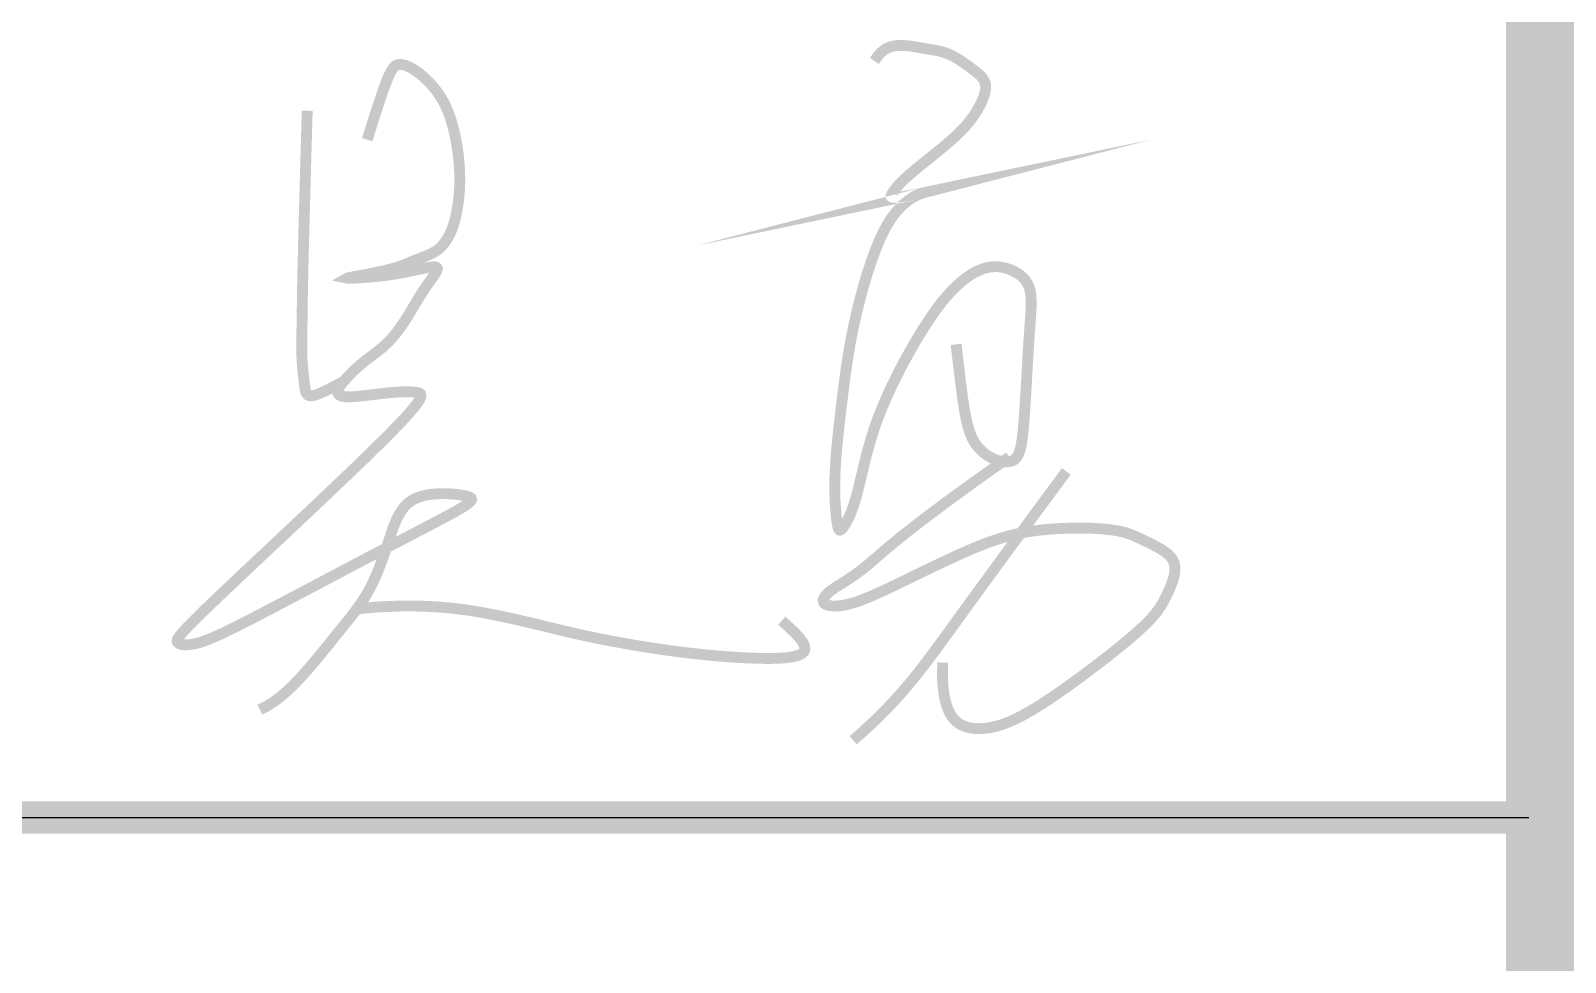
# Model space of a CAD drawing. Extents: x 1169373 to 1354985, y 649019 to 904199.
# Drawn here: x 1350412 to 1353421, y 756913 to 758740 of the extents above; entities that cross this region are included whole.
import ezdxf

# ---------------------------------------------------------------- set-up
doc = ezdxf.new("R2010")
doc.units = 0
doc.header["$LTSCALE"] = 1000
doc.header["$MEASUREMENT"] = 0
for name, color, linetype in [('0-签名', 2, 'Continuous'), ('PUB_TITLE', 4, 'Continuous'), ('图框', 7, 'Continuous')]:
    doc.layers.add(name, color=color, linetype=linetype)

msp = doc.modelspace()

# ---------------------------------------------------------------- linework, layer by layer
at = {"layer": '0-签名', "color": 4, "const_width": 21.33333120075986}
for points in [[(1352066.147358043, 758680.8583846159), (1352072.337321122, 758689.8308940165), (1352078.649055522, 758696.8723884464), (1352085.065164699, 758702.2074050893), (1352091.568252113, 758706.0604811284), (1352098.140921221, 758708.6561537479), (1352104.765775483, 758710.2189601307), (1352111.425418356, 758710.9734374598), (1352118.102453299, 758711.1441229194), (1352124.778034385, 758710.9280296314), (1352131.427518142, 758710.4120744717), (1352138.024811717, 758709.6556502554), (1352144.543822251, 758708.7181497981), (1352150.958456889, 758707.6589659137), (1352157.242622776, 758706.5374914176), (1352163.370227054, 758705.4131191251), (1352169.315176868, 758704.3452418506), (1352175.06249309, 758703.3712818742), (1352180.6416515, 758702.4407793343), (1352186.093241606, 758701.4813038349), (1352191.457852917, 758700.4204249793), (1352196.77607494, 758699.1857123702), (1352202.088497185, 758697.7047356126), (1352207.43570916, 758695.9050643094), (1352212.858300371, 758693.7142680638), (1352218.382847365, 758691.0845428278), (1352223.979874824, 758688.066589946), (1352229.60589447, 758684.7357371099), (1352235.217418024, 758681.1673120131), (1352240.770957203, 758677.436642347), (1352246.223023731, 758673.6190558049), (1352251.530129325, 758669.7898800791), (1352256.648785708, 758666.0244428612), (1352261.531638638, 758662.3758598265), (1352266.115870035, 758658.8083985754), (1352270.334795858, 758655.2641146906), (1352274.121732065, 758651.6850637543), (1352277.409994615, 758648.0133013503), (1352280.132899467, 758644.1908830606), (1352282.223762579, 758640.1598644677), (1352283.615899913, 758635.8623011544), (1352284.26292255, 758631.2537690011), (1352284.199622087, 758626.3439250764), (1352283.48108524, 758621.1559467468), (1352282.16239873, 758615.7130113785), (1352280.298649275, 758610.0382963383), (1352277.944923596, 758604.1549789916), (1352275.156308413, 758598.0862367057), (1352271.987890444, 758591.8552468467), (1352268.467609353, 758585.4744405133), (1352264.514816576, 758578.9132637345), (1352260.021716495, 758572.1304162726), (1352254.880513491, 758565.0845978897), (1352248.983411945, 758557.7345083476), (1352242.222616238, 758550.0388474081), (1352234.490330751, 758541.9563148328), (1352225.678759864, 758533.4456103839), (1352215.751401194, 758524.499121691), (1352204.956925284, 758515.2439878528), (1352193.615295918, 758505.841035837), (1352182.046476872, 758496.4510926103), (1352170.570431931, 758487.2349851384), (1352159.507124872, 758478.3535403897), (1352149.176519476, 758469.9675853305), (1352139.898579521, 758462.2379469272), (1352131.917143713, 758455.2879011348), (1352125.171550439, 758449.0905198586), (1352119.525013014, 758443.5813239926), (1352114.840744748, 758438.6958344291), (1352110.981958955, 758434.3695720629), (1352107.811868948, 758430.5380577858), (1352105.193688038, 758427.1368124917), (1352102.990629537, 758424.1013570746), (1352101.119629801, 758421.3832705707), (1352099.712517345, 758418.9983645912), (1352098.95484373, 758416.9785088919), (1352099.032160513, 758415.3555732277), (1352100.130019251, 758414.1614273527), (1352102.433971507, 758413.4279410228), (1352106.129568838, 758413.1869839929), (1352111.402362801, 758413.4704260178), (1352118.301639965, 758414.2787501469), (1352126.331626936, 758415.4868926086), (1352134.860285327, 758416.9384029248), (1352143.255576754, 758418.4768306181), (1352150.885462831, 758419.9457252108), (1352157.117905173, 758421.1886362258), (1352161.320865394, 758422.049113185), (1352162.86230511, 758422.370705611), (1352161.295483909, 758421.9666367258), (1352156.914853292, 758420.5288245539), (1352150.200162734, 758417.7188608184), (1352141.631161709, 758413.1983372435), (1352131.687599691, 758406.6288455528), (1352120.849226157, 758397.6719774693), (1352109.59579058, 758385.9893247179), (1352098.407042436, 758371.2424790218), (1352087.688984315, 758353.255961856), (1352077.552631262, 758332.5060137016), (1352068.035251443, 758309.6318047905), (1352059.174113018, 758285.2725053552), (1352051.006484149, 758260.0672856286), (1352043.569633, 758234.6553158421), (1352036.900827732, 758209.6757662286), (1352031.037336509, 758185.7678070202), (1352025.993435563, 758163.4330744363), (1352021.691433423, 758142.6230686483), (1352018.030646691, 758123.151755812), (1352014.910391964, 758104.8331020857), (1352012.229985845, 758087.4810736276), (1352009.888744932, 758070.9096365945), (1352007.785985825, 758054.9327571437), (1352005.821025127, 758039.3644014337), (1352003.912279129, 758024.054949113), (1352002.054562914, 758009.0004338018), (1352000.261791253, 757994.2333026103), (1351998.54787892, 757979.78600265), (1351996.92674069, 757965.690981032), (1351995.412291336, 757951.9806848672), (1351994.018445632, 757938.6875612669), (1351992.759118353, 757925.8440573417), (1351991.646677999, 757913.4702594582), (1351990.687307982, 757901.5368110054), (1351989.885645445, 757890.0019946255), (1351989.246327524, 757878.8240929622), (1351988.773991362, 757867.9613886595), (1351988.473274098, 757857.3721643597), (1351988.348812872, 757847.0147027076), (1351988.405244824, 757836.8472863458), (1351988.642569208, 757826.8560094052), (1351989.04223374, 757817.1382119678), (1351989.581048246, 757807.8190456018), (1351990.235822554, 757799.0236618771), (1351990.983366493, 757790.8772123625), (1351991.800489891, 757783.5048486263), (1351992.664002576, 757777.0317222379), (1351993.550714377, 757771.5829847668), (1351994.448257722, 757767.2552038148), (1351995.387555451, 757764.0306111203), (1351996.410353001, 757761.8628544536), (1351997.558395814, 757760.7055815858), (1351998.873429328, 757760.5124402876), (1352000.397198984, 757761.2370783315), (1352002.171450219, 757762.8331434868), (1352004.237928474, 757765.2542835254), (1352006.623690626, 757768.4757773754), (1352009.297039305, 757772.5594285928), (1352012.211588578, 757777.5886718907), (1352015.320952508, 757783.6469419823), (1352018.578745166, 757790.8176735808), (1352021.938580615, 757799.1843013995), (1352025.354072926, 757808.8302601512), (1352028.778836162, 757819.8389845494), (1352032.185038727, 757832.2467840986), (1352035.619066369, 757845.9014674701), (1352039.14585917, 757860.6037181263), (1352042.830357211, 757876.1542195295), (1352046.737500579, 757892.3536551428), (1352050.932229355, 757909.0027084287), (1352055.479483622, 757925.9020628493), (1352060.444203464, 757942.8524018679), (1352065.880505614, 757959.6961263866), (1352071.799213423, 757976.4425070685), (1352078.20032689, 757993.142532016), (1352085.083846014, 758009.8471893322), (1352092.449770794, 758026.6074671197), (1352100.298101233, 758043.4743534819), (1352108.628837328, 758060.4988365212), (1352117.441979081, 758077.7319043399), (1352126.722837929, 758095.1812827279), (1352136.39797106, 758112.6816482168), (1352146.379247105, 758130.0244150258), (1352156.578534689, 758147.0009973735), (1352166.907702437, 758163.402809478), (1352177.27861898, 758179.0212655581), (1352187.603152943, 758193.6477798325), (1352197.793172953, 758207.0737665194), (1352207.772916698, 758219.1362196718), (1352217.51609811, 758229.854452676), (1352227.008800176, 758239.2933587529), (1352236.237105889, 758247.5178311233), (1352245.187098237, 758254.5927630077), (1352253.844860211, 758260.5830476269), (1352262.196474802, 758265.5535782018), (1352270.228024999, 758269.5692479525), (1352277.935644472, 758272.6918600184), (1352285.355669593, 758274.9708572108), (1352292.534487413, 758276.4525922596), (1352299.518484983, 758277.1834178948), (1352306.354049356, 758277.2096868447), (1352313.087567583, 758276.5777518406), (1352319.765426714, 758275.3339656115), (1352326.434013801, 758273.5246808868), (1352333.109565169, 758271.1815719662), (1352339.687714237, 758268.2775994219), (1352346.0339437, 758264.7710453981), (1352352.013736252, 758260.6201920364), (1352357.492574586, 758255.7833214797), (1352362.335941397, 758250.2187158716), (1352366.409319379, 758243.8846573533), (1352369.578191224, 758236.7394280684), (1352371.752878543, 758228.7204517314), (1352373.023058608, 758219.6817183454), (1352373.523247608, 758209.4563594855), (1352373.387961731, 758197.8775067275), (1352372.751717165, 758184.7782916456), (1352371.749030096, 758169.9918458153), (1352370.514416717, 758153.3513008117), (1352369.182393212, 758134.6897882103), (1352367.861964233, 758113.9717714858), (1352366.560088288, 758091.6870417107), (1352365.258212342, 758068.4567218582), (1352363.937783364, 758044.9019349009), (1352362.580248322, 758021.6438038108), (1352361.167054185, 757999.3034515615), (1352359.67964792, 757978.502001125), (1352358.099476498, 757959.860575474), (1352356.388659318, 757943.866648079), (1352354.432005524, 757930.473094399), (1352352.094996691, 757919.4991403896), (1352349.243114394, 757910.764012009), (1352345.74184021, 757904.0869352125), (1352341.456655716, 757899.2871359572), (1352336.253042487, 757896.1838401988), (1352329.996482098, 757894.5962738955), (1352322.625126825, 757894.3761094873), (1352314.367811741, 757895.5048053573), (1352305.526042617, 757897.9962663733), (1352296.401325225, 757901.864397402), (1352287.295165336, 757907.1231033114), (1352278.509068723, 757913.7862889693), (1352270.344541156, 757921.8678592426), (1352263.103088408, 757931.3817189989), (1352256.991897925, 757942.466925009), (1352251.840883852, 757955.7631416541), (1352247.38564201, 757972.0351852187), (1352243.361768218, 757992.0478719875), (1352239.504858299, 758016.5660182451), (1352235.550508071, 758046.3544402757), (1352231.234313354, 758082.1779543638), (1352226.29186997, 758124.8013767943)], [(1351071.624577002, 758526.2921769336), (1351085.239664884, 758569.734543949), (1351096.247601271, 758603.6014529146), (1351105.082912346, 758629.100578515), (1351112.18012429, 758647.4395954345), (1351117.973763281, 758659.826178358), (1351122.898355502, 758667.4680019702), (1351127.388427133, 758671.5727409554), (1351131.878504353, 758673.3480699986), (1351136.720633625, 758673.8152104866), (1351141.936942535, 758673.2495706152), (1351147.46707895, 758671.7401052826), (1351153.250690743, 758669.3757693869), (1351159.227425778, 758666.2455178268), (1351165.336931926, 758662.4383055005), (1351171.518857055, 758658.0430873059), (1351177.712849031, 758653.1488181417), (1351183.861070678, 758647.8306321624), (1351189.915744619, 758642.1083805539), (1351195.831608434, 758635.988093757), (1351201.563399703, 758629.4758022126), (1351207.065856, 758622.5775363642), (1351212.293714906, 758615.2993266518), (1351217.201713999, 758607.6472035182), (1351221.744590856, 758599.6271974043), (1351225.888650194, 758591.2523749348), (1351229.646465282, 758582.5639474663), (1351233.042176523, 758573.6101625386), (1351236.099924322, 758564.4392676895), (1351238.843849088, 758555.0995104593), (1351241.298091223, 758545.6391383872), (1351243.486791134, 758536.1063990119), (1351245.434089227, 758526.549539873), (1351247.160102504, 758517.0127876309), (1351248.66885437, 758507.5242854321), (1351249.960344821, 758498.1081555431), (1351251.034573859, 758488.788520232), (1351251.891541485, 758479.5895017661), (1351252.531247696, 758470.5352224127), (1351252.953692495, 758461.6498044395), (1351253.15887588, 758452.9573701128), (1351253.149815496, 758444.4805342999), (1351252.941599561, 758436.2358822582), (1351252.552333939, 758428.2384918445), (1351252.000124493, 758420.5034409155), (1351251.303077086, 758413.0458073284), (1351250.479297581, 758405.8806689401), (1351249.546891841, 758399.0231036068), (1351248.52396573, 758392.4881891854), (1351247.426613036, 758386.2874853994), (1351246.262879258, 758380.4184794399), (1351245.03879782, 758374.8751403644), (1351243.760402146, 758369.6514372305), (1351242.433725662, 758364.7413390958), (1351241.064801791, 758360.1388150175), (1351239.659663958, 758355.8378340536), (1351238.224345587, 758351.8323652617), (1351236.762868777, 758348.1113519137), (1351235.27121031, 758344.6436341408), (1351233.743335646, 758341.3930262887), (1351232.173210241, 758338.3233427025), (1351230.554799555, 758335.3983977285), (1351228.882069042, 758332.5820057114), (1351227.148984163, 758329.8379809976), (1351225.349510373, 758327.1301379324), (1351223.469566516, 758324.429829622), (1351221.462884973, 758321.7385642208), (1351219.275151504, 758319.0653886419), (1351216.852051878, 758316.4193498), (1351214.139271858, 758313.8094946101), (1351211.082497209, 758311.2448699855), (1351207.627413695, 758308.7345228415), (1351203.719707081, 758306.2875000917), (1351199.330711614, 758303.9103356745), (1351194.534355468, 758301.5995116242), (1351189.430215302, 758299.3489969972), (1351184.117867771, 758297.1527608525), (1351178.696889534, 758295.0047722469), (1351173.266857248, 758292.8990002383), (1351167.927347569, 758290.8294138837), (1351162.777937155, 758288.7899822415), (1351157.875957699, 758286.774674452), (1351153.109761037, 758284.777459991), (1351148.32545404, 758282.7923084159), (1351143.36914358, 758280.8131892857), (1351138.086936529, 758278.8340721581), (1351132.324939756, 758276.8489265918), (1351125.929260136, 758274.8517221456), (1351118.746004538, 758272.836428377), (1351110.690683036, 758270.8030454536), (1351101.956418497, 758268.775695976), (1351092.805736997, 758266.7845331543), (1351083.501164604, 758264.8597101982), (1351074.305227388, 758263.0313803182), (1351065.480451423, 758261.3296967231), (1351057.289362777, 758259.7848126233), (1351049.994487522, 758258.426881228), (1351043.829181793, 758257.2795225609), (1351038.910121982, 758256.340223895), (1351035.324814541, 758255.5999393185), (1351033.160765925, 758255.0496229179), (1351032.50548259, 758254.6802287801), (1351033.446470989, 758254.4827109933), (1351036.071237576, 758254.4480236442), (1351040.467288808, 758254.5671208195), (1351046.660775298, 758254.8339720775), (1351054.432424306, 758255.2546088618), (1351063.501607252, 758255.8380780864), (1351073.587695554, 758256.5934266661), (1351084.410060633, 758257.529701515), (1351095.688073909, 758258.6559495471), (1351107.141106801, 758259.9812176771), (1351118.488530729, 758261.5145528194), (1351129.484921033, 758263.2514322676), (1351140.02566873, 758265.1330548347), (1351150.041368758, 758267.0870497118), (1351159.462616051, 758269.0410460915), (1351168.220005548, 758270.9226731654), (1351176.244132186, 758272.659560125), (1351183.465590901, 758274.1793361624), (1351189.81497663, 758275.4096304696), (1351195.236966772, 758276.2846058429), (1351199.732568577, 758276.7645594963), (1351203.316871751, 758276.8163222476), (1351206.004966005, 758276.4067249157), (1351207.811941051, 758275.5025983182), (1351208.752886596, 758274.0707732738), (1351208.842892351, 758272.0780806005), (1351208.097048026, 758269.4913511166), (1351206.547039253, 758266.2924926624), (1351204.29093536, 758262.5237211679), (1351201.443401593, 758258.2423295834), (1351198.119103203, 758253.505610861), (1351194.432705438, 758248.3708579513), (1351190.498873549, 758242.8953638066), (1351186.432272782, 758237.1364213777), (1351182.34756839, 758231.1513236162), (1351178.335788278, 758224.9918351927), (1351174.393410993, 758218.6876076563), (1351170.493277741, 758212.262764277), (1351166.608229727, 758205.7414283223), (1351162.711108157, 758199.1477230621), (1351158.774754235, 758192.5057717647), (1351154.772009168, 758185.8396976992), (1351150.675714161, 758179.1736241345), (1351146.463237071, 758172.5341871484), (1351142.130052363, 758165.9580740564), (1351137.676161157, 758159.4844849821), (1351133.101564571, 758153.15262005), (1351128.40626372, 758147.001679384), (1351123.590259724, 758141.0708631083), (1351118.653553702, 758135.3993713473), (1351113.59614677, 758130.0264042247), (1351108.42658954, 758124.980105471), (1351103.187630601, 758120.2443932408), (1351097.930568035, 758115.7921292946), (1351092.706699923, 758111.5961753934), (1351087.567324349, 758107.6293932978), (1351082.563739394, 758103.8646447681), (1351077.74724314, 758100.2747915649), (1351073.16913367, 758096.8326954491), (1351068.866124283, 758093.5117205937), (1351064.816589155, 758090.2872408164), (1351060.984317674, 758087.1351323478), (1351057.333099235, 758084.0312714187), (1351053.826723229, 758080.951534259), (1351050.428979047, 758077.8717970994), (1351047.103656082, 758074.7679361702), (1351043.814543724, 758071.6158277012), (1351040.53750157, 758068.4003942542), (1351037.296670023, 758065.1427437094), (1351034.128259693, 758061.873030278), (1351031.068481188, 758058.6214081723), (1351028.153545115, 758055.4180316023), (1351025.419662084, 758052.2930547801), (1351022.903042701, 758049.2766319163), (1351020.639897576, 758046.3989172232), (1351018.662916795, 758043.6840341355), (1351016.990708352, 758041.1319829881), (1351015.638359723, 758038.7367333382), (1351014.620958382, 758036.4922547453), (1351013.9535918, 758034.3925167666), (1351013.651347455, 758032.4314889613), (1351013.729312818, 758030.6031408872), (1351014.202575364, 758028.9014421032), (1351015.095778007, 758027.3258902807), (1351016.471785403, 758025.8980955455), (1351018.403017653, 758024.6451961369), (1351020.961894856, 758023.5943302949), (1351024.22083711, 758022.7726362579), (1351028.252264513, 758022.207252266), (1351033.128597164, 758021.9253165576), (1351038.922255161, 758021.9539673735), (1351045.667436852, 758022.3057685912), (1351053.245453589, 758022.9349866501), (1351061.499394972, 758023.7813136283), (1351070.272350599, 758024.7844416037), (1351079.407410074, 758025.8840626549), (1351088.747662993, 758027.0198688597), (1351098.136198961, 758028.1315522961), (1351107.416107576, 758029.1588050426), (1351116.448080304, 758030.0483550265), (1351125.163216079, 758030.7750735715), (1351133.510215703, 758031.3208678503), (1351141.437779974, 758031.6676450354), (1351148.894609691, 758031.7973123003), (1351155.829405657, 758031.6917768168), (1351162.190868668, 758031.3329457588), (1351167.927699528, 758030.7027262981), (1351172.844706649, 758029.6492477484), (1351176.171128904, 758027.485527984), (1351176.992312781, 758023.3908070199), (1351174.393604767, 758016.5443248701), (1351167.460351347, 758006.12532155), (1351155.277899011, 757991.3130370743), (1351136.931594244, 757971.2867114571), (1351111.506783535, 757945.2255847139), (1351078.561731038, 757912.7273180251), (1351039.546371578, 757875.0632572334), (1350996.383557652, 757833.9231693485), (1350950.996141753, 757790.9968213789), (1350905.306976376, 757747.973980334), (1350861.238914014, 757706.5444132223), (1350820.714807163, 757668.3978870533), (1350785.657508315, 757635.224168836), (1350757.535057043, 757608.30013261), (1350735.996241227, 757587.2510805413), (1350720.235035826, 757571.2894218258), (1350709.445415796, 757559.6275656604), (1350702.821356099, 757551.4779212415), (1350699.556831688, 757546.0528977654), (1350698.845817523, 757542.5649044291), (1350699.882288564, 757540.2263504287), (1350701.989025422, 757538.3879461103), (1350705.004031342, 757536.9536064208), (1350708.894115221, 757535.9655474556), (1350713.626085959, 757535.4659853108), (1350719.166752454, 757535.4971360833), (1350725.482923607, 757536.1012158684), (1350732.541408313, 757537.3204407626), (1350740.309015475, 757539.197026861), (1350748.818436294, 757541.7932929859), (1350758.365891194, 757545.2519688517), (1350769.313482903, 757549.7358868999), (1350782.023314149, 757555.4078795701), (1350796.857487661, 757562.430779304), (1350814.178106166, 757570.9674185411), (1350834.347272394, 757581.180629722), (1350857.72708907, 757593.2332452874), (1350884.490057694, 757607.1885889642), (1350914.05027484, 757622.7119496245), (1350945.632235852, 757639.3691074274), (1350978.460436072, 757656.725842531), (1351011.759370846, 757674.3479350951), (1351044.753535514, 757691.8011652775), (1351076.667425424, 757708.651313237), (1351106.725535918, 757724.464159133), (1351134.289157037, 757738.8894121527), (1351159.266757625, 757751.9124976035), (1351181.703601219, 757763.6027698192), (1351201.64495136, 757774.0295831364), (1351219.136071586, 757783.26229189), (1351234.222225439, 757791.3702504154), (1351246.948676457, 757798.4228130487), (1351257.360688181, 757804.4893341247), (1351265.497488676, 757809.644696259), (1351271.374164113, 757813.9858951896), (1351274.999765185, 757817.6154549347), (1351276.38334259, 757820.635899511), (1351275.533947023, 757823.1497529376), (1351272.460629179, 757825.2595392318), (1351267.172439754, 757827.0677824122), (1351259.678429445, 757828.6770064958), (1351250.067613899, 757830.1389760702), (1351238.74886858, 757831.302418002), (1351226.211033903, 757831.9652997259), (1351212.942950283, 757831.9255886775), (1351199.433458138, 757830.9812522923), (1351186.171397882, 757828.930258005), (1351173.645609932, 757825.570573252), (1351162.344934702, 757820.7001654682), (1351152.638517457, 757814.1853515174), (1351144.416722851, 757806.1658459794), (1351137.450220385, 757796.8497128614), (1351131.509679561, 757786.445016171), (1351126.365769882, 757775.1598199162), (1351121.789160849, 757763.2021881054), (1351117.550521965, 757750.780184745), (1351113.42052273, 757738.101873844), (1351109.203527745, 757725.3527036262), (1351104.838681998, 757712.6276591803), (1351100.29882558, 757699.9991098136), (1351095.556798575, 757687.5394248307), (1351090.585441073, 757675.3209735387), (1351085.35759316, 757663.4161252425), (1351079.846094924, 757651.897249248), (1351074.023786452, 757640.836714862), (1351067.874572651, 757630.2812604684), (1351061.426617698, 757620.1751007683), (1351054.719150592, 757610.4368195414), (1351047.79140033, 757600.9850005683), (1351040.682595909, 757591.7382276271), (1351033.431966326, 757582.6150844992), (1351026.078740579, 757573.5341549636), (1351018.662147665, 757564.4140227999), (1351011.205574323, 757555.1835746065), (1351003.669038265, 757545.8129082537), (1350995.99671494, 757536.2824244314), (1350988.132779803, 757526.5725238275), (1350980.021408305, 757516.6636071325), (1350971.606775897, 757506.5360750341), (1350962.833058033, 757496.1703282219), (1350953.644430164, 757485.5467673846), (1350943.990599405, 757474.6834854338), (1350933.84339953, 757463.7493441656), (1350923.180195973, 757452.950897599), (1350911.978354168, 757442.4946997539), (1350900.215239553, 757432.5873046481), (1350887.868217562, 757423.4352663002), (1350874.914653629, 757415.24513873), (1350861.331913192, 757408.2234759558)], [(1350954.067129848, 758583.020643301), (1350950.949655766, 758475.2365178195), (1350948.601286237, 758390.374747805), (1350946.905946314, 758325.2625680767), (1350945.747561048, 758276.7272134545), (1350945.010055487, 758241.5959187575), (1350944.577354688, 758216.6959188051), (1350944.333383698, 758198.8544484162), (1350944.16206757, 758184.8987424105), (1350943.97100093, 758172.180001353), (1350943.762456699, 758160.1452887916), (1350943.562377373, 758148.7656340197), (1350943.396705447, 758138.0120663316), (1350943.291383417, 758127.8556150194), (1350943.272353777, 758118.267309378), (1350943.365559025, 758109.2181787003), (1350943.596941655, 758100.6792522803), (1350943.982689735, 758092.622392939), (1350944.499973625, 758085.0227976077), (1350945.116209253, 758077.8564967454), (1350945.798812549, 758071.0995208119), (1350946.515199446, 758064.7279002651), (1350947.232785873, 758058.7176655646), (1350947.918987761, 758053.04484717), (1350948.541221039, 758047.6854755395), (1350949.096975043, 758042.6366634761), (1350949.704032718, 758037.9798531547), (1350950.510250416, 758033.8175690941), (1350951.663484485, 758030.252335813), (1350953.311591277, 758027.3866778304), (1350955.602427141, 758025.3231196642), (1350958.683848427, 758024.1641858335), (1350962.703711489, 758024.012400857), (1350967.739464459, 758024.9175194256), (1350973.586922634, 758026.7182169174), (1350979.971493092, 758029.200398883), (1350986.618582913, 758032.1499708727), (1350993.253599178, 758035.3528384377), (1350999.601948967, 758038.5949071284), (1351005.389039359, 758041.6620824955), (1351010.340277435, 758044.3402700891), (1351014.249970036, 758046.4636220812), (1351017.188023057, 758048.0592771288), (1351019.29324215, 758049.2026205092), (1351020.704432972, 758049.9690375008), (1351021.560401174, 758050.4339133807), (1351021.999952413, 758050.6726334271), (1351022.161892344, 758050.7605829175), (1351022.185026619, 758050.7731471307), (1351022.185026619, 758050.7731471307), (1351022.185026619, 758050.7731471307), (1351022.185026619, 758050.7731471307), (1351022.185026619, 758050.7731471307), (1351022.185026619, 758050.7731471307), (1351022.185026619, 758050.7731471307), (1351022.18502662, 758050.7731471307), (1351022.18502662, 758050.7731471307)], [(1352330.788268914, 757904.0893471219), (1352260.791731503, 757854.468611939), (1352204.534446949, 757813.4949392237), (1352160.17028965, 757780.1369847454), (1352125.853134005, 757753.363404275), (1352099.736854412, 757732.1428535826), (1352079.975325269, 757715.4439884379), (1352064.722420975, 757702.2354646117), (1352052.132015927, 757691.4859378733), (1352040.66489899, 757682.3069845756), (1352030.00951688, 757674.381863403), (1352020.161230782, 757667.5367536218), (1352011.115401877, 757661.597834498), (1352002.86739135, 757656.3912852992), (1351995.412560384, 757651.7432852912), (1351988.746270161, 757647.4800137413), (1351982.863881864, 757643.4276499153), (1351977.770033845, 757639.4490684074), (1351973.506473128, 757635.5539251176), (1351970.124223902, 757631.7885712736), (1351967.67431036, 757628.199358103), (1351966.207756693, 757624.8326368328), (1351965.775587093, 757621.734758691), (1351966.428825748, 757618.9520749055), (1351968.218496853, 757616.5309367032), (1351971.177843491, 757614.5192407694), (1351975.268984319, 757612.9710656229), (1351980.43625689, 757611.9420352402), (1351986.623998752, 757611.4877735988), (1351993.776547457, 757611.6639046745), (1352001.838240555, 757612.5260524441), (1352010.753415599, 757614.1298408852), (1352020.466410137, 757616.530893973), (1352030.930065941, 757619.7655218806), (1352042.13124165, 757623.7927795638), (1352054.065300125, 757628.5524081726), (1352066.727604226, 757633.9841488585), (1352080.113516813, 757640.0277427725), (1352094.218400746, 757646.6229310652), (1352109.037618885, 757653.7094548874), (1352124.566534091, 757661.2270553905), (1352140.767266136, 757669.1031132311), (1352157.468962461, 757677.2155670888), (1352174.467527417, 757685.4299951495), (1352191.558865358, 757693.611975598), (1352208.538880636, 757701.6270866204), (1352225.203477606, 757709.3409064017), (1352241.348560618, 757716.6190131278), (1352256.770034026, 757723.326984984), (1352271.321010718, 757729.360529163), (1352285.083437724, 757734.7358688872), (1352298.196470606, 757739.4993563845), (1352310.79926493, 757743.6973438844), (1352323.030976259, 757747.3761836161), (1352335.030760157, 757750.5822278078), (1352346.937772189, 757753.3618286893), (1352358.891167918, 757755.7613384888), (1352370.999952741, 757757.8224743131), (1352383.252531387, 757759.5684127774), (1352395.607158415, 757761.0176953737), (1352408.022088386, 757762.1888635949), (1352420.455575861, 757763.1004589332), (1352432.865875399, 757763.7710228815), (1352445.211241562, 757764.2190969317), (1352457.44992891, 757764.4632225771), (1352469.534006913, 757764.5173058525), (1352481.390804688, 757764.3767109682), (1352492.941466259, 757764.0321666774), (1352504.107135651, 757763.4744017321), (1352514.808956889, 757762.6941448863), (1352524.968073998, 757761.6821248931), (1352534.505631004, 757760.4290705047), (1352543.342771931, 757758.9257104743), (1352551.433883704, 757757.1681815748), (1352558.866324837, 757755.1742526517), (1352565.760696747, 757752.967100571), (1352572.237600846, 757750.5699021987), (1352578.417638549, 757748.0058343998), (1352584.421411272, 757745.2980740407), (1352590.369520426, 757742.469797986), (1352596.382567428, 757739.5441831019), (1352602.543272534, 757736.5397707972), (1352608.782831381, 757733.4565606547), (1352614.994558444, 757730.2899168005), (1352621.071768201, 757727.0352033604), (1352626.907775129, 757723.6877844614), (1352632.395893705, 757720.243024229), (1352637.429438408, 757716.6962867893), (1352641.901723714, 757713.0429362688), (1352645.726164152, 757709.2744743164), (1352648.896574445, 757705.3669526727), (1352651.426869365, 757701.2925606008), (1352653.330963689, 757697.023487365), (1352654.622772189, 757692.5319222283), (1352655.31620964, 757687.7900544539), (1352655.425190815, 757682.7700733066), (1352654.963630489, 757677.4441680483), (1352653.95394784, 757671.7992060409), (1352652.452579662, 757665.8807670345), (1352650.524467159, 757659.7491088762), (1352648.234551531, 757653.4644894142), (1352645.647773979, 757647.0871664957), (1352642.829075703, 757640.6773979684), (1352639.843397905, 757634.2954416798), (1352636.755681787, 757628.0015554774), (1352633.584482987, 757621.8220053903), (1352630.162814904, 757615.6470901765), (1352626.277305375, 757609.3331167727), (1352621.714582236, 757602.7363921189), (1352616.261273325, 757595.7132231527), (1352609.704006478, 757588.1199168131), (1352601.829409533, 757579.8127800383), (1352592.424110328, 757570.6481197673), (1352581.346633422, 757560.5316857499), (1352568.743090277, 757549.5669989818), (1352554.831489078, 757537.9070232717), (1352539.829838009, 757525.7047224265), (1352523.956145257, 757513.1130602538), (1352507.428419006, 757500.2850005619), (1352490.464667442, 757487.3735071585), (1352473.282898749, 757474.531543851), (1352456.083340751, 757461.9089841988), (1352438.995099826, 757449.6433407654), (1352422.129501991, 757437.8690358658), (1352405.59787326, 757426.7204918162), (1352389.511539653, 757416.3321309314), (1352373.981827183, 757406.8383755259), (1352359.120061869, 757398.3736479167), (1352345.037569725, 757391.0723704171), (1352331.819391443, 757385.0318831933), (1352319.445426416, 757380.2011978078), (1352307.86928871, 757376.492243674), (1352297.044592391, 757373.8169502049), (1352286.924951526, 757372.0872468137), (1352277.463980182, 757371.2150629127), (1352268.615292426, 757371.1123279155), (1352260.332502324, 757371.6909712345), (1352252.576954838, 757372.8891889382), (1352245.340918515, 757374.7502437168), (1352238.624392794, 757377.3436649145), (1352232.427377118, 757380.7389818762), (1352226.749870926, 757385.0057239473), (1352221.591873662, 757390.2134204722), (1352216.953384763, 757396.4316007969), (1352212.834403674, 757403.7297942649), (1352209.238022192, 757412.160533937), (1352206.179701551, 757421.7083677355), (1352203.677995339, 757432.3408472968), (1352201.751457149, 757444.0255242578), (1352200.418640571, 757456.7299502563), (1352199.698099198, 757470.421676929), (1352199.608386617, 757485.0682559129), (1352200.168056422, 757500.6372388449)], [(1352442.409032075, 757875.610383822), (1352373.045128343, 757781.7710318855), (1352316.950128598, 757705.4185491771), (1352272.244379645, 757644.2057879531), (1352237.048228283, 757595.78560047), (1352209.482021316, 757557.8108389863), (1352187.666105548, 757527.9343557571), (1352169.72082778, 757503.809003041), (1352153.766534814, 757483.0876330942), (1352138.22061313, 757463.7945895038), (1352122.688607896, 757445.4401811793), (1352107.073103957, 757427.906208359), (1352091.276686158, 757411.0744712815), (1352075.201939345, 757394.8267701856), (1352058.751448363, 757379.0449053106), (1352041.827798053, 757363.6106768948), (1352024.333573264, 757348.4058851771)], [(1351046.729082376, 757605.8418073516), (1351093.725244434, 757609.840113565), (1351136.465208967, 757611.6255408732), (1351175.314670028, 757611.515766563), (1351210.639321668, 757609.8284679224), (1351242.804857939, 757606.8813222382), (1351272.176972895, 757602.9920067982), (1351299.121360586, 757598.4781988888), (1351324.003715066, 757593.6575757993), (1351347.178203494, 757588.7966527037), (1351368.952885458, 757583.9572963364), (1351389.624293655, 757579.1502113194), (1351409.488960782, 757574.3861022756), (1351428.843419533, 757569.6756738267), (1351447.984202606, 757565.0296305955), (1351467.207842696, 757560.4586772035), (1351486.810872499, 757555.9735182739), (1351507.019280022, 757551.5865921244), (1351527.776874501, 757547.3172718555), (1351548.956920486, 757543.1866642636), (1351570.432682526, 757539.2158761442), (1351592.077425167, 757535.4260142945), (1351613.76441296, 757531.8381855098), (1351635.366910451, 757528.4734965869), (1351656.75818219, 757525.3530543215), (1351677.83110629, 757522.4944477942), (1351698.557015137, 757519.9011952215), (1351718.926854679, 757517.5732971042), (1351738.931570869, 757515.5107539435), (1351758.562109655, 757513.7135662391), (1351777.809416991, 757512.1817344927), (1351796.664438825, 757510.9152592049), (1351815.118121107, 757509.9141408753), (1351833.115393329, 757509.1911953833), (1351850.417119141, 757508.8105001143), (1351866.738145732, 757508.8489478313), (1351881.793320292, 757509.3834312971), (1351895.297490012, 757510.4908432752), (1351906.96550208, 757512.2480765284), (1351916.512203686, 757514.7320238199), (1351923.652442021, 757518.0195779126), (1351928.148839413, 757522.188134065), (1351929.955118738, 757527.317097515), (1351929.072778012, 757533.4863759965), (1351925.503315251, 757540.7758772426), (1351919.24822847, 757549.2655089878), (1351910.309015683, 757559.0351789641), (1351898.687174908, 757570.1647949066), (1351884.384204158, 757582.7342645478)]]:
    msp.add_lwpolyline(points, dxfattribs=at)
at = {"layer": 'PUB_TITLE', "const_width": 160}
msp.add_lwpolyline([(1240104.710297789, 717818.7416070168), (1353384.710297789, 717818.7416070168), (1353384.710297789, 781818.7416070168), (1240104.710297789, 781818.7416070168)], close=True, dxfattribs=at)
at = {"layer": '图框', "color": 0}
msp.add_line((1344264.710247644, 757196.6726453352), (1353349.49253368, 757196.6726453352), dxfattribs=at)
at = {"layer": '图框', "color": 4, "const_width": 157.7448281003315}
msp.add_lwpolyline([(1344264.710247644, 781818.7419590134), (1353384.710297789, 781818.7419590134), (1353384.710297789, 717818.7416070168), (1344264.710247644, 717818.7416070168)], close=True, dxfattribs=at)
at = {"layer": '图框', "color": 0, "const_width": 63.24998431624991}
msp.add_lwpolyline([(1344264.710247644, 757196.6726453352), (1353349.49253368, 757196.6726453352)], dxfattribs=at)

doc.saveas('drawing.dxf')
